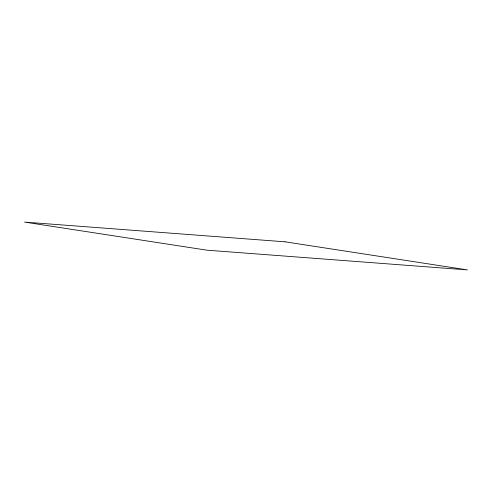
<?xml version="1.0" encoding="UTF-8"?>
<svg xmlns="http://www.w3.org/2000/svg" width="492" height="492" viewBox="0 0 492 492"><rect width="100%" height="100%" fill="white"/><g stroke="black" fill="none" stroke-linecap="round" stroke-linejoin="round"><path stroke-width="0.74" d="M285.089 241.824L24.6 222.101L206.911 250.176L467.4 269.899L285.089 241.824"/></g></svg>
